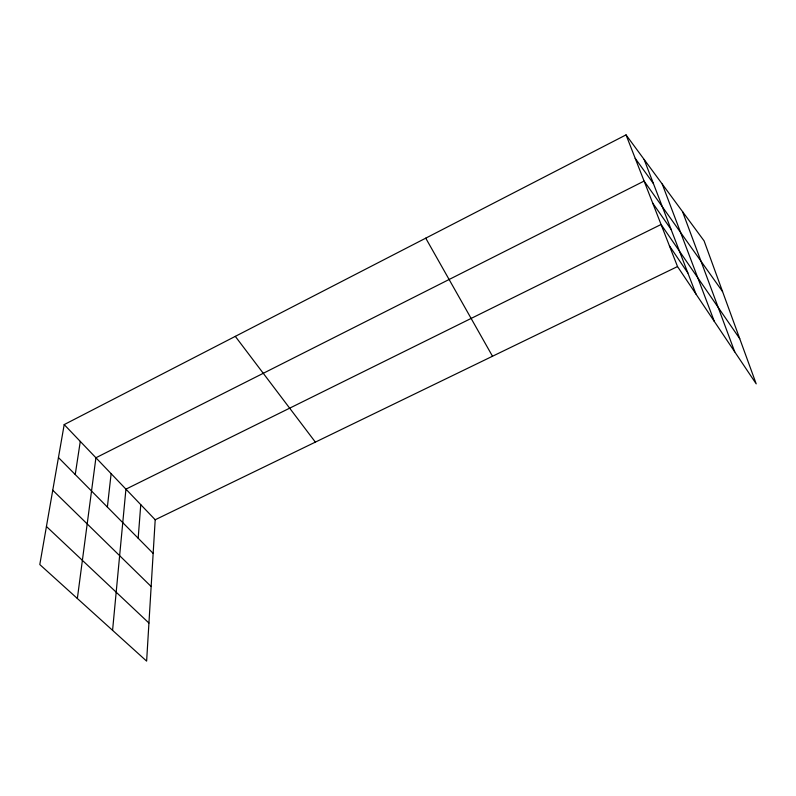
<?xml version="1.0" encoding="UTF-8"?>
<svg xmlns="http://www.w3.org/2000/svg" width="796" height="796" viewBox="0 0 796 796"><rect width="100%" height="100%" fill="white"/><g stroke="black" fill="none" stroke-linecap="round" stroke-linejoin="round"><path stroke-width="1.19" d="M64.197 424.596L155.2 519.758L146.623 661.118L39.8 564.553L64.197 424.596L626.034 134.882L704.092 240.889L756.2 383.861L677.525 266.56L626.034 134.882M138.176 538.225L140.763 504.664M112.574 630.332L125.927 489.152L661.078 224.492L739.743 338.698M107.37 507.062L111.132 473.68M77.351 598.502L95.918 457.77L644.093 181.08L722.569 291.595M75.232 474.545L80.287 441.422M155.2 519.758L677.525 266.56M46.437 526.494L148.932 623.039M52.755 490.227L151.15 586.503M58.456 457.561L153.16 553.389M235.308 336.37L315.365 442.118M635.208 158.344L653.397 183.528M652.72 203.119L671.058 229.367M669.426 245.855L687.863 272.998M425.741 238.163L492.505 356.25M644.123 159.459L696.002 294.102M662.232 184.045L714.33 321.445M682.54 211.627L734.738 351.872"/></g></svg>
